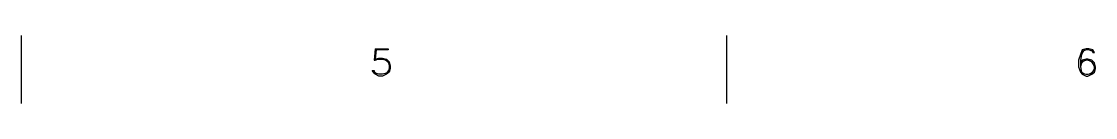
# Model space of a CAD drawing. Header units: millimetres. Extents: x 43 to 817, y 0 to 715.
# Drawn here: x 408.3 to 544.6, y 706.7 to 715.4 of the extents above; entities that cross this region are included whole.
import ezdxf

# ---------------------------------------------------------------- set-up
doc = ezdxf.new("R2010")
doc.units = ezdxf.units.MM
doc.layers.add('DIAGRAM', color=4, linetype='Continuous')

msp = doc.modelspace()

# ---------------------------------------------------------------- linework, layer by layer
at = {"layer": 'DIAGRAM'}
for p, q in [((408.28, 706.72), (408.28, 715.36)), ((497.8, 706.72), (497.8, 715.36)), ((453.16, 713.68), (453.04, 712.24)), ((453.16, 713.68), (454.84, 713.68)), ((453.28, 713.56), (453.16, 712.36)), ((454.84, 713.56), (453.28, 713.56)), ((454.84, 713.68), (454.84, 713.56)), ((542.68, 712.96), (542.44, 712.24)), ((542.92, 713.56), (542.68, 712.96)), ((542.8, 712.96), (542.68, 712.24)), ((543.16, 713.56), (542.8, 712.96)), ((543.4, 713.68), (542.92, 713.56)), ((543.4, 713.56), (542.92, 713.32)), ((543.76, 713.68), (543.4, 713.68)), ((543.76, 713.56), (543.4, 713.56)), ((544.24, 713.56), (543.76, 713.68)), ((544.24, 713.32), (543.76, 713.56)), ((544.12, 713.56), (544.24, 713.2)), ((544.48, 713.2), (544.24, 713.56)), ((544.24, 713.2), (544.48, 713.2)), ((453.04, 712.24), (453.16, 712.24)), ((453.16, 712.36), (453.64, 712.48)), ((453.16, 712.24), (453.52, 712.36)), ((453.52, 712.36), (454.12, 712.36)), ((453.64, 712.48), (454.12, 712.48)), ((454.12, 712.48), (454.6, 712.36)), ((454.12, 712.36), (454.6, 712.24)), ((454.36, 712.36), (454.84, 712)), ((454.6, 712.36), (454.96, 712)), ((454.6, 712.24), (454.96, 711.76)), ((454.84, 712), (454.96, 711.52)), ((454.96, 712), (455.08, 711.52)), ((542.44, 712.24), (542.44, 711.4)), ((542.92, 712.24), (542.68, 711.88)), ((542.68, 712.24), (542.68, 711.4)), ((542.92, 712), (542.68, 711.52)), ((542.8, 711.88), (542.68, 711.4)), ((543.28, 712.24), (542.8, 711.88)), ((543.4, 712.36), (542.92, 712.24)), ((543.4, 712.24), (542.92, 712)), ((543.64, 712.36), (543.4, 712.36)), ((543.64, 712.24), (543.4, 712.24)), ((544.12, 712.24), (543.64, 712.36)), ((544.12, 712), (543.64, 712.24)), ((544.24, 711.88), (543.76, 712.24)), ((544.48, 711.88), (544.12, 712.24)), ((544.48, 711.52), (544.12, 712)), ((544.48, 711.4), (544.24, 711.88)), ((544.6, 711.4), (544.48, 711.88)), ((453.04, 710.56), (452.8, 710.92)), ((452.8, 710.92), (453.04, 710.92)), ((453.16, 710.56), (453.04, 710.92)), ((453.52, 710.44), (453.04, 710.68)), ((453.16, 710.44), (453.04, 710.56)), ((453.64, 710.44), (453.16, 710.56)), ((453.64, 710.2), (453.16, 710.44)), ((454.12, 710.44), (453.64, 710.44)), ((454.6, 710.56), (454.12, 710.44)), ((454.6, 710.44), (454.12, 710.2)), ((454.84, 710.68), (454.36, 710.44)), ((454.96, 711.04), (454.6, 710.56)), ((454.96, 710.68), (454.6, 710.44)), ((454.96, 711.16), (454.84, 710.68)), ((454.96, 711.52), (454.96, 711.16)), ((455.08, 711.16), (454.96, 710.68)), ((455.08, 711.52), (455.08, 711.16)), ((542.44, 711.4), (542.68, 710.68)), ((542.68, 711.4), (542.8, 710.68)), ((542.68, 711.04), (542.92, 710.56)), ((542.68, 710.68), (542.92, 710.44)), ((542.8, 710.68), (543.28, 710.44)), ((542.92, 710.56), (543.4, 710.44)), ((542.92, 710.44), (543.4, 710.2)), ((543.4, 710.44), (543.64, 710.44)), ((543.64, 710.44), (544.12, 710.56)), ((543.64, 710.2), (544.12, 710.44)), ((543.76, 710.44), (544.24, 710.68)), ((544.12, 710.56), (544.48, 711.04)), ((544.12, 710.44), (544.48, 710.68)), ((544.24, 710.68), (544.48, 711.16)), ((544.48, 711.16), (544.48, 711.4)), ((544.48, 710.68), (544.6, 711.16)), ((544.6, 711.16), (544.6, 711.4)), ((454.12, 710.2), (453.64, 710.2)), ((543.4, 710.2), (543.64, 710.2))]:
    msp.add_line(p, q, dxfattribs=at)

doc.saveas('drawing.dxf')
